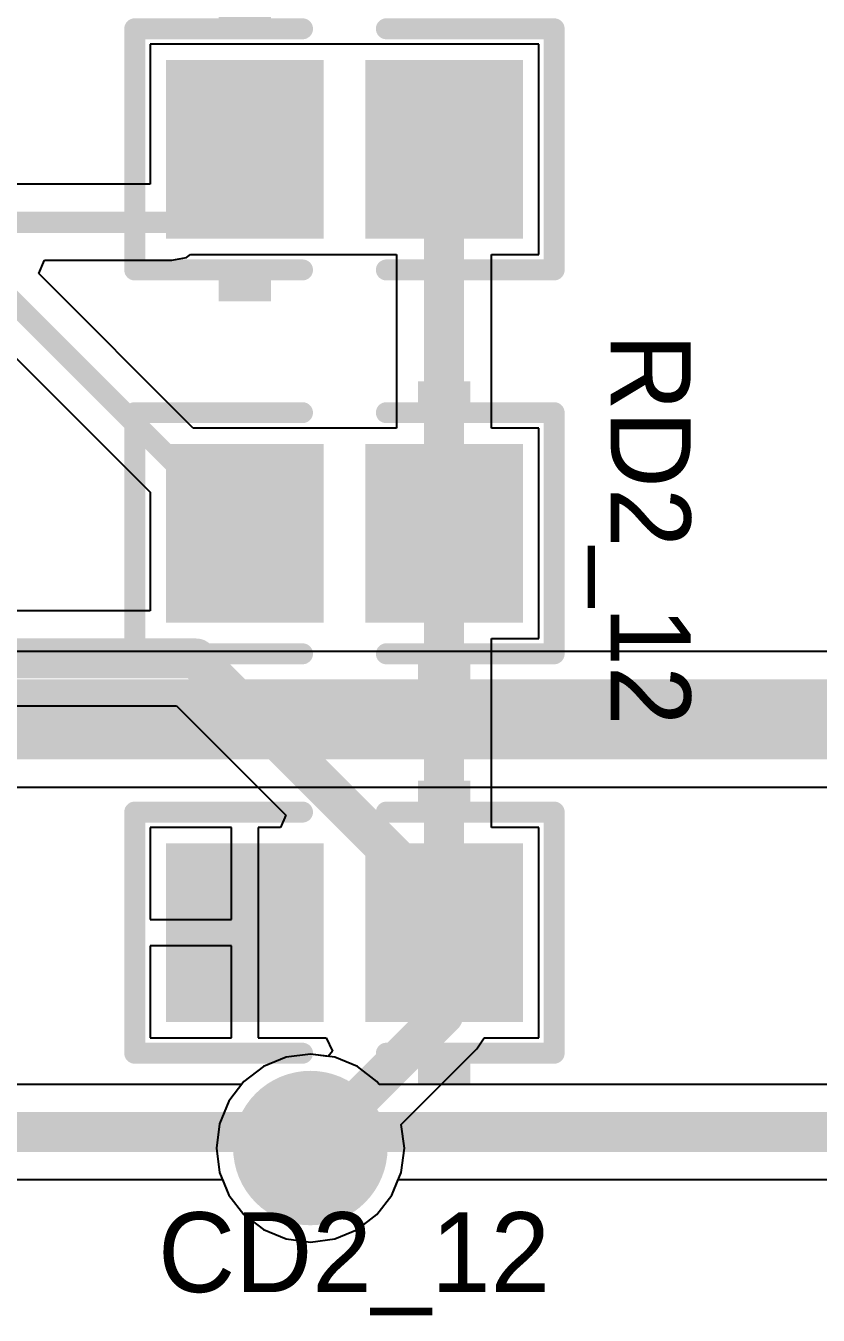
# Model space of a CAD drawing. Header units: millimetres. Extents: x 0.67 to 7.75, y 0.64 to 6.06.
# Drawn here: x 3.6931 to 3.9907, y 5.1062 to 5.5905 of the extents above; entities that cross this region are included whole.
import ezdxf

# ---------------------------------------------------------------- set-up
doc = ezdxf.new("R2010")
doc.units = ezdxf.units.MM
doc.header["$MEASUREMENT"] = 0
for name, color, linetype in [('BottomLayer', 5, 'Continuous'), ('BottomSolder', 6, 'Continuous'), ('MultiLayer', 9, 'Continuous'), ('TopLayer', 1, 'Continuous'), ('TopOverlay', 2, 'Continuous'), ('TopPaste', 8, 'Continuous'), ('TopSolder', 216, 'Continuous'), ('ViaHoleLayer', 16, 'Continuous')]:
    doc.layers.add(name, color=color, linetype=linetype)

# ---------------------------------------------------------------- blocks, each defined once
blk = doc.blocks.new('CC2012_0805_307')
at = {"layer": 'TopLayer'}
for points in [[(-0.06299, -0.02953), (-0.01181, -0.02953), (-0.06299, 0.02953), (-0.01181, 0.02953)], [(0.01181, -0.02953), (0.06299, -0.02953), (0.01181, 0.02953), (0.06299, 0.02953)]]:
    blk.add_solid(points, dxfattribs=at)
at = {"layer": 'TopOverlay', "const_width": 0.00787}
for points in [[(-0.07874, 0.04528), (-0.07874, -0.04528)], [(-0.01575, 0.04528), (-0.07874, 0.04528)], [(0.07874, 0.04528), (0.01575, 0.04528)], [(0.07874, 0.04528), (0.07874, -0.04528)], [(-0.01575, -0.04528), (-0.07874, -0.04528)], [(0.07874, -0.04528), (0.01575, -0.04528)]]:
    blk.add_lwpolyline(points, dxfattribs=at)
at = {"layer": 'TopOverlay', "const_width": 0.00394}
for points in [[(-0.08071, 0.04528, 1), (-0.07677, 0.04528, 1)], [(-0.08071, 0.04528, 1), (-0.07677, 0.04528, 1)], [(-0.01772, 0.04528, 1), (-0.01378, 0.04528, 1)], [(0.01378, 0.04528, 1), (0.01772, 0.04528, 1)], [(0.07677, 0.04528, 1), (0.08071, 0.04528, 1)], [(0.07677, 0.04528, 1), (0.08071, 0.04528, 1)], [(-0.08071, -0.04528, 1), (-0.07677, -0.04528, 1)], [(-0.08071, -0.04528, 1), (-0.07677, -0.04528, 1)], [(-0.01772, -0.04528, 1), (-0.01378, -0.04528, 1)], [(0.01378, -0.04528, 1), (0.01772, -0.04528, 1)], [(0.07677, -0.04528, 1), (0.08071, -0.04528, 1)], [(0.07677, -0.04528, 1), (0.08071, -0.04528, 1)]]:
    blk.add_lwpolyline(points, format="xyb", close=True, dxfattribs=at)
at = {"layer": 'TopOverlay'}
for points in [[(-0.04724, 0.04882), (-0.02756, 0.04882), (-0.04724, 0.05669), (-0.02756, 0.05669)], [(-0.04725, -0.05709), (-0.02756, -0.05709), (-0.04725, -0.04921), (-0.02756, -0.04921)]]:
    blk.add_solid(points, dxfattribs=at)
at = {"layer": 'TopPaste'}
for points in [[(-0.06299, -0.02953), (-0.01181, -0.02953), (-0.06299, 0.02953), (-0.01181, 0.02953)], [(0.01181, -0.02953), (0.06299, -0.02953), (0.01181, 0.02953), (0.06299, 0.02953)]]:
    blk.add_solid(points, dxfattribs=at)
at = {"layer": 'TopSolder'}
for points in [[(-0.06699, -0.03353), (-0.00781, -0.03353), (-0.06699, 0.03353), (-0.00781, 0.03353)], [(0.00781, -0.03353), (0.06699, -0.03353), (0.00781, 0.03353), (0.06699, 0.03353)]]:
    blk.add_solid(points, dxfattribs=at)
blk = doc.blocks.new('CC2012_0805_308')
at = {"layer": 'TopLayer'}
for points in [[(-0.06299, -0.02953), (-0.01181, -0.02953), (-0.06299, 0.02953), (-0.01181, 0.02953)], [(0.01181, -0.02953), (0.06299, -0.02953), (0.01181, 0.02953), (0.06299, 0.02953)]]:
    blk.add_solid(points, dxfattribs=at)
at = {"layer": 'TopOverlay', "const_width": 0.00787}
for points in [[(-0.07874, -0.04528), (-0.07874, 0.04528)], [(-0.07874, 0.04528), (-0.01575, 0.04528)], [(0.01575, 0.04528), (0.07874, 0.04528)], [(0.07874, -0.04528), (0.07874, 0.04528)], [(-0.07874, -0.04528), (-0.01575, -0.04528)], [(0.01575, -0.04528), (0.07874, -0.04528)]]:
    blk.add_lwpolyline(points, dxfattribs=at)
at = {"layer": 'TopOverlay', "const_width": 0.00394}
for points in [[(-0.08071, 0.04528, 1), (-0.07677, 0.04528, 1)], [(-0.08071, 0.04528, 1), (-0.07677, 0.04528, 1)], [(-0.01772, 0.04528, 1), (-0.01378, 0.04528, 1)], [(0.01378, 0.04528, 1), (0.01772, 0.04528, 1)], [(0.07677, 0.04528, 1), (0.08071, 0.04528, 1)], [(0.07677, 0.04528, 1), (0.08071, 0.04528, 1)], [(-0.08071, -0.04528, 1), (-0.07677, -0.04528, 1)], [(-0.08071, -0.04528, 1), (-0.07677, -0.04528, 1)], [(-0.01772, -0.04528, 1), (-0.01378, -0.04528, 1)], [(0.01378, -0.04528, 1), (0.01772, -0.04528, 1)], [(0.07677, -0.04528, 1), (0.08071, -0.04528, 1)], [(0.07677, -0.04528, 1), (0.08071, -0.04528, 1)]]:
    blk.add_lwpolyline(points, format="xyb", close=True, dxfattribs=at)
at = {"layer": 'TopOverlay'}
for points in [[(-0.04727, 0.04882), (-0.02758, 0.04882), (-0.04727, 0.05669), (-0.02758, 0.05669)], [(-0.04724, -0.05707), (-0.02756, -0.05707), (-0.04724, -0.04919), (-0.02756, -0.04919)]]:
    blk.add_solid(points, dxfattribs=at)
at = {"layer": 'TopPaste'}
for points in [[(-0.06299, -0.02953), (-0.01181, -0.02953), (-0.06299, 0.02953), (-0.01181, 0.02953)], [(0.01181, -0.02953), (0.06299, -0.02953), (0.01181, 0.02953), (0.06299, 0.02953)]]:
    blk.add_solid(points, dxfattribs=at)
at = {"layer": 'TopSolder'}
for points in [[(-0.06699, -0.03353), (-0.00781, -0.03353), (-0.06699, 0.03353), (-0.00781, 0.03353)], [(0.00781, -0.03353), (0.06699, -0.03353), (0.00781, 0.03353), (0.06699, 0.03353)]]:
    blk.add_solid(points, dxfattribs=at)
blk = doc.blocks.new('CC2012_0805_325')
at = {"layer": 'TopLayer'}
for points in [[(-0.06299, -0.02953), (-0.01181, -0.02953), (-0.06299, 0.02953), (-0.01181, 0.02953)], [(0.01181, -0.02953), (0.06299, -0.02953), (0.01181, 0.02953), (0.06299, 0.02953)]]:
    blk.add_solid(points, dxfattribs=at)
at = {"layer": 'TopOverlay', "const_width": 0.00787}
for points in [[(-0.07874, 0.04528), (-0.07874, -0.04528)], [(-0.01575, 0.04528), (-0.07874, 0.04528)], [(0.07874, 0.04528), (0.01575, 0.04528)], [(0.07874, 0.04528), (0.07874, -0.04528)], [(-0.01575, -0.04528), (-0.07874, -0.04528)], [(0.07874, -0.04528), (0.01575, -0.04528)]]:
    blk.add_lwpolyline(points, dxfattribs=at)
at = {"layer": 'TopOverlay', "const_width": 0.00394}
for points in [[(-0.08071, 0.04528, 1), (-0.07677, 0.04528, 1)], [(-0.08071, 0.04528, 1), (-0.07677, 0.04528, 1)], [(-0.01772, 0.04528, 1), (-0.01378, 0.04528, 1)], [(0.01378, 0.04528, 1), (0.01772, 0.04528, 1)], [(0.07677, 0.04528, 1), (0.08071, 0.04528, 1)], [(0.07677, 0.04528, 1), (0.08071, 0.04528, 1)], [(-0.08071, -0.04528, 1), (-0.07677, -0.04528, 1)], [(-0.08071, -0.04528, 1), (-0.07677, -0.04528, 1)], [(-0.01772, -0.04528, 1), (-0.01378, -0.04528, 1)], [(0.01378, -0.04528, 1), (0.01772, -0.04528, 1)], [(0.07677, -0.04528, 1), (0.08071, -0.04528, 1)], [(0.07677, -0.04528, 1), (0.08071, -0.04528, 1)]]:
    blk.add_lwpolyline(points, format="xyb", close=True, dxfattribs=at)
at = {"layer": 'TopOverlay'}
for points in [[(-0.04726, 0.04882), (-0.02757, 0.04882), (-0.04726, 0.05669), (-0.02757, 0.05669)], [(-0.04725, -0.05707), (-0.02756, -0.05707), (-0.04725, -0.0492), (-0.02756, -0.0492)]]:
    blk.add_solid(points, dxfattribs=at)
at = {"layer": 'TopPaste'}
for points in [[(-0.06299, -0.02953), (-0.01181, -0.02953), (-0.06299, 0.02953), (-0.01181, 0.02953)], [(0.01181, -0.02953), (0.06299, -0.02953), (0.01181, 0.02953), (0.06299, 0.02953)]]:
    blk.add_solid(points, dxfattribs=at)
at = {"layer": 'TopSolder'}
for points in [[(-0.06699, -0.03353), (-0.00781, -0.03353), (-0.06699, 0.03353), (-0.00781, 0.03353)], [(0.00781, -0.03353), (0.06699, -0.03353), (0.00781, 0.03353), (0.06699, 0.03353)]]:
    blk.add_solid(points, dxfattribs=at)

msp = doc.modelspace()

# ---------------------------------------------------------------- linework, layer by layer
at = {"layer": 'BottomLayer'}
for p, q in [((4.00633, 5.35549), (3.05427, 5.35549)), ((3.05427, 5.30451), (4.00191, 5.30451)), ((3.79086, 5.2031), (3.78235, 5.19957)), ((3.8, 5.2043), (3.79086, 5.2031)), ((3.80914, 5.2031), (3.8, 5.2043)), ((3.81765, 5.19957), (3.80914, 5.2031)), ((3.78235, 5.19957), (3.77504, 5.19396)), ((3.82496, 5.19396), (3.81765, 5.19957)), ((3.77418, 5.19284), (3.62778, 5.19284)), ((3.77504, 5.19396), (3.77418, 5.19284)), ((3.82582, 5.19284), (3.82496, 5.19396)), ((4.36327, 5.19284), (3.82582, 5.19284)), ((3.61862, 5.15716), (3.76702, 5.15716)), ((3.76702, 5.15716), (3.76943, 5.15135)), ((3.83057, 5.15135), (3.83298, 5.15716)), ((3.83298, 5.15716), (4.35802, 5.15716)), ((3.76943, 5.15135), (3.77504, 5.14404)), ((3.82496, 5.14404), (3.83057, 5.15135)), ((3.77504, 5.14404), (3.78235, 5.13843)), ((3.81765, 5.13843), (3.82496, 5.14404)), ((3.78235, 5.13843), (3.79086, 5.1349)), ((3.80914, 5.1349), (3.81765, 5.13843)), ((3.79086, 5.1349), (3.8, 5.1337)), ((3.8, 5.1337), (3.80914, 5.1349))]:
    msp.add_line(p, q, dxfattribs=at)
for points, const_width in [([(3.03, 5.33), (5.015, 5.33)], 0.03), ([(3.44171, 5.175), (4.36388, 5.175)], 0.015)]:
    msp.add_lwpolyline(points, dxfattribs=dict(at, const_width=const_width))
at = {"layer": 'BottomLayer', "const_width": 0.025}
msp.add_lwpolyline([(3.7875, 5.169, 1), (3.8125, 5.169, 1)], format="xyb", close=True, dxfattribs=at)
at = {"layer": 'BottomSolder', "const_width": 0.029}
msp.add_lwpolyline([(3.7855, 5.169, 1), (3.8145, 5.169, 1)], format="xyb", close=True, dxfattribs=at)
at = {"layer": 'MultiLayer', "const_width": 0.025}
msp.add_lwpolyline([(3.7875, 5.169, 1), (3.8125, 5.169, 1)], format="xyb", close=True, dxfattribs=at)
at = {"layer": 'TopLayer'}
for p, q in [((3.81098, 5.58358), (3.7398, 5.58358)), ((3.7398, 5.58358), (3.7398, 5.53093)), ((3.81461, 5.58358), (3.81098, 5.58358)), ((3.81098, 5.58358), (3.81098, 5.58358)), ((3.88579, 5.58358), (3.81461, 5.58358)), ((3.81461, 5.58358), (3.81461, 5.58358)), ((3.88579, 5.50452), (3.88579, 5.58358)), ((3.7398, 5.53093), (3.6528, 5.53093)), ((3.69808, 5.49738), (3.70015, 5.50238)), ((3.70015, 5.50238), (3.748, 5.50238)), ((3.748, 5.50238), (3.75347, 5.50347)), ((3.748, 5.50238), (3.748, 5.50238)), ((3.75347, 5.50347), (3.75504, 5.50452)), ((3.75504, 5.50452), (3.81098, 5.50452)), ((3.81098, 5.50452), (3.81098, 5.50452)), ((3.81098, 5.50452), (3.81461, 5.50452)), ((3.81461, 5.50452), (3.81461, 5.50452)), ((3.81461, 5.50452), (3.83235, 5.50452)), ((3.83235, 5.50452), (3.83235, 5.43941)), ((3.86804, 5.43941), (3.86804, 5.50452)), ((3.86804, 5.50452), (3.88579, 5.50452)), ((3.75605, 5.43941), (3.69808, 5.49738)), ((3.6783, 5.47679), (3.7398, 5.41529)), ((3.81098, 5.43941), (3.75605, 5.43941)), ((3.81461, 5.43941), (3.81098, 5.43941)), ((3.81098, 5.43941), (3.81098, 5.43941)), ((3.83235, 5.43941), (3.81461, 5.43941)), ((3.81461, 5.43941), (3.81461, 5.43941)), ((3.88579, 5.43941), (3.86804, 5.43941)), ((3.88579, 5.36036), (3.88579, 5.43941)), ((3.7398, 5.41529), (3.7398, 5.3707)), ((3.7398, 5.3707), (3.6528, 5.3707)), ((3.86804, 5.28941), (3.86804, 5.36036)), ((3.86804, 5.36036), (3.88579, 5.36036)), ((3.62405, 5.33502), (3.74975, 5.33502)), ((3.74975, 5.33502), (3.79073, 5.29403)), ((3.79073, 5.29403), (3.78882, 5.28941)), ((3.77039, 5.28941), (3.7398, 5.28941)), ((3.7398, 5.28941), (3.7398, 5.25489)), ((3.77039, 5.25489), (3.77039, 5.28941)), ((3.78882, 5.28941), (3.78039, 5.28941)), ((3.78039, 5.28941), (3.78039, 5.24989)), ((3.88579, 5.28941), (3.86804, 5.28941)), ((3.88579, 5.21036), (3.88579, 5.28941)), ((3.7398, 5.25489), (3.77039, 5.25489)), ((3.78039, 5.24989), (3.78039, 5.21036)), ((3.77039, 5.24489), (3.7398, 5.24489)), ((3.7398, 5.24489), (3.7398, 5.21036)), ((3.77039, 5.21036), (3.77039, 5.24489)), ((3.7398, 5.21036), (3.77039, 5.21036)), ((3.78039, 5.21036), (3.80595, 5.21036)), ((3.80595, 5.21036), (3.80828, 5.20536)), ((3.83413, 5.1779), (3.8625, 5.20627)), ((3.8625, 5.20627), (3.86524, 5.21036)), ((3.8625, 5.20627), (3.8625, 5.20627)), ((3.86524, 5.21036), (3.88579, 5.21036)), ((3.79086, 5.2031), (3.78235, 5.19957)), ((3.8, 5.2043), (3.79086, 5.2031)), ((3.80666, 5.20343), (3.8, 5.2043)), ((3.80828, 5.20536), (3.80666, 5.20343)), ((3.78235, 5.19957), (3.77504, 5.19396)), ((3.77504, 5.19396), (3.76943, 5.18665)), ((3.76943, 5.18665), (3.7659, 5.17814)), ((3.7659, 5.17814), (3.7647, 5.169)), ((3.8353, 5.169), (3.83413, 5.1779)), ((3.7647, 5.169), (3.7659, 5.15986)), ((3.8341, 5.15986), (3.8353, 5.169)), ((3.7659, 5.15986), (3.76943, 5.15135)), ((3.83057, 5.15135), (3.8341, 5.15986)), ((3.76943, 5.15135), (3.77504, 5.14404)), ((3.82496, 5.14404), (3.83057, 5.15135)), ((3.77504, 5.14404), (3.78235, 5.13843)), ((3.81765, 5.13843), (3.82496, 5.14404)), ((3.78235, 5.13843), (3.79086, 5.1349)), ((3.80914, 5.1349), (3.81765, 5.13843)), ((3.79086, 5.1349), (3.8, 5.1337)), ((3.8, 5.1337), (3.80914, 5.1349))]:
    msp.add_line(p, q, dxfattribs=at)
for points, const_width in [([(3.8502, 5.39989), (3.8502, 5.54405)], 0.015), ([(3.748, 5.51666), (3.77539, 5.54405)], 0.008), ([(3.6138, 5.51666), (3.748, 5.51666)], 0.008), ([(3.68421, 5.49107), (3.77539, 5.39989)], 0.008), ([(3.8502, 5.2598), (3.8502, 5.39989)], 0.015), ([(3.62405, 5.35286), (3.75714, 5.35286)], 0.015), ([(3.75714, 5.35286), (3.8502, 5.2598)], 0.015), ([(3.84989, 5.21889), (3.84989, 5.24989)], 0.015), ([(3.8, 5.169), (3.84989, 5.21889)], 0.015)]:
    msp.add_lwpolyline(points, dxfattribs=dict(at, const_width=const_width))
for points, const_width in [([(3.84645, 5.54405, 1), (3.85395, 5.54405, 1)], 0.0075), ([(3.77339, 5.54405, 1), (3.77739, 5.54405, 1)], 0.004), ([(3.746, 5.51666, 1), (3.75, 5.51666, 1)], 0.004), ([(3.746, 5.51666, 1), (3.75, 5.51666, 1)], 0.004), ([(3.84645, 5.39989, 1), (3.85395, 5.39989, 1)], 0.0075), ([(3.84645, 5.39989, 1), (3.85395, 5.39989, 1)], 0.0075), ([(3.77339, 5.39989, 1), (3.77739, 5.39989, 1)], 0.004), ([(3.75339, 5.35286, 1), (3.76089, 5.35286, 1)], 0.0075), ([(3.75339, 5.35286, 1), (3.76089, 5.35286, 1)], 0.0075), ([(3.84645, 5.2598, 1), (3.85395, 5.2598, 1)], 0.0075), ([(3.84645, 5.2598, 1), (3.85395, 5.2598, 1)], 0.0075), ([(3.84614, 5.24989, 1), (3.85364, 5.24989, 1)], 0.0075), ([(3.84614, 5.21889, 1), (3.85364, 5.21889, 1)], 0.0075), ([(3.84614, 5.21889, 1), (3.85364, 5.21889, 1)], 0.0075), ([(3.7875, 5.169, 1), (3.8125, 5.169, 1)], 0.025), ([(3.79625, 5.169, 1), (3.80375, 5.169, 1)], 0.0075)]:
    msp.add_lwpolyline(points, format="xyb", close=True, dxfattribs=dict(at, const_width=const_width))
at = {"layer": 'TopSolder', "const_width": 0.029}
msp.add_lwpolyline([(3.7855, 5.169, 1), (3.8145, 5.169, 1)], format="xyb", close=True, dxfattribs=at)
at = {"layer": 'ViaHoleLayer', "const_width": 0.014}
msp.add_lwpolyline([(3.793, 5.169, 1), (3.807, 5.169, 1)], format="xyb", close=True, dxfattribs=at)

# ---------------------------------------------------------------- block references
for name, p, rotation in [('CC2012_0805_308', (3.8128, 5.54405), 360), ('CC2012_0805_307', (3.8128, 5.39989), 180), ('CC2012_0805_325', (3.8128, 5.24989), 180)]:
    msp.add_blockref(name, p, dxfattribs=dict(rotation=rotation))

# ---------------------------------------------------------------- texts
at = {"layer": 'TopOverlay'}
msp.add_text('RD2_12', height=0.03, rotation=270, dxfattribs=at).set_placement((3.9128, 5.47489))
msp.add_text('CD2_12', height=0.03, dxfattribs=at).set_placement((3.7428, 5.11489))

doc.saveas('drawing.dxf')
